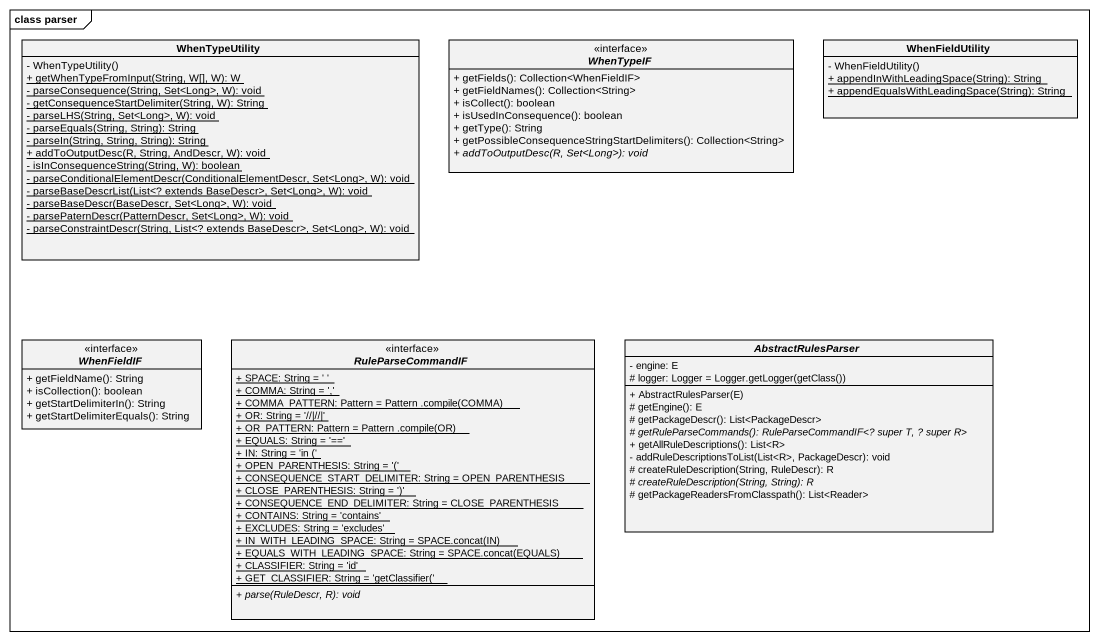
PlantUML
@startuml
mainframe class parser
hide circle
hide empty members
skinparam classAttributeIconSize 0
class WhenTypeUtility {
  - WhenTypeUtility()
  {static} + getWhenTypeFromInput(String, W[], W): W
  {static} - parseConsequence(String, Set<Long>, W): void
  {static} - getConsequenceStartDelimiter(String, W): String
  {static} - parseLHS(String, Set<Long>, W): void
  {static} - parseEquals(String, String): String
  {static} - parseIn(String, String, String): String
  {static} + addToOutputDesc(R, String, AndDescr, W): void
  {static} - isInConsequenceString(String, W): boolean
  {static} - parseConditionalElementDescr(ConditionalElementDescr, Set<Long>, W): void
  {static} - parseBaseDescrList(List<? extends BaseDescr>, Set<Long>, W): void
  {static} - parseBaseDescr(BaseDescr, Set<Long>, W): void
  {static} - parsePaternDescr(PatternDescr, Set<Long>, W): void
  {static} - parseConstraintDescr(String, List<? extends BaseDescr>, Set<Long>, W): void
}
interface WhenTypeIF <<interface>> {
  + getFields(): Collection<WhenFieldIF>
  + getFieldNames(): Collection<String>
  + isCollect(): boolean
  + isUsedInConsequence(): boolean
  + getType(): String
  + getPossibleConsequenceStringStartDelimiters(): Collection<String>
  {abstract} + addToOutputDesc(R, Set<Long>): void
}
class WhenFieldUtility {
  - WhenFieldUtility()
  {static} + appendInWithLeadingSpace(String): String
  {static} + appendEqualsWithLeadingSpace(String): String
}
interface WhenFieldIF <<interface>> {
  + getFieldName(): String
  + isCollection(): boolean
  + getStartDelimiterIn(): String
  + getStartDelimiterEquals(): String
}
interface RuleParseCommandIF <<interface>> {
  {static} + SPACE: String = ' '
  {static} + COMMA: String = ','
  {static} {field} + COMMA_PATTERN: Pattern = Pattern .compile(COMMA)
  {static} + OR: String = '~//|~//|'
  {static} {field} + OR_PATTERN: Pattern = Pattern .compile(OR)
  {static} + EQUALS: String = '=='
  {static} {field} + IN: String = 'in ('
  {static} {field} + OPEN_PARENTHESIS: String = '('
  {static} + CONSEQUENCE_START_DELIMITER: String = OPEN_PARENTHESIS
  {static} + CLOSE_PARENTHESIS: String = ')'
  {static} + CONSEQUENCE_END_DELIMITER: String = CLOSE_PARENTHESIS
  {static} + CONTAINS: String = 'contains'
  {static} + EXCLUDES: String = 'excludes'
  {static} {field} + IN_WITH_LEADING_SPACE: String = SPACE.concat(IN)
  {static} {field} + EQUALS_WITH_LEADING_SPACE: String = SPACE.concat(EQUALS)
  {static} + CLASSIFIER: String = 'id'
  {static} {field} + GET_CLASSIFIER: String = 'getClassifier('
  {abstract} + parse(RuleDescr, R): void
}
abstract class AbstractRulesParser {
  - engine: E
  {field} # logger: Logger = Logger.getLogger(getClass())
  + AbstractRulesParser(E)
  # getEngine(): E
  # getPackageDescr(): List<PackageDescr>
  {abstract} # getRuleParseCommands(): RuleParseCommandIF<? super T, ? super R>
  + getAllRuleDescriptions(): List<R>
  - addRuleDescriptionsToList(List<R>, PackageDescr): void
  # createRuleDescription(String, RuleDescr): R
  {abstract} # createRuleDescription(String, String): R
  # getPackageReadersFromClasspath(): List<Reader>
}
@enduml
